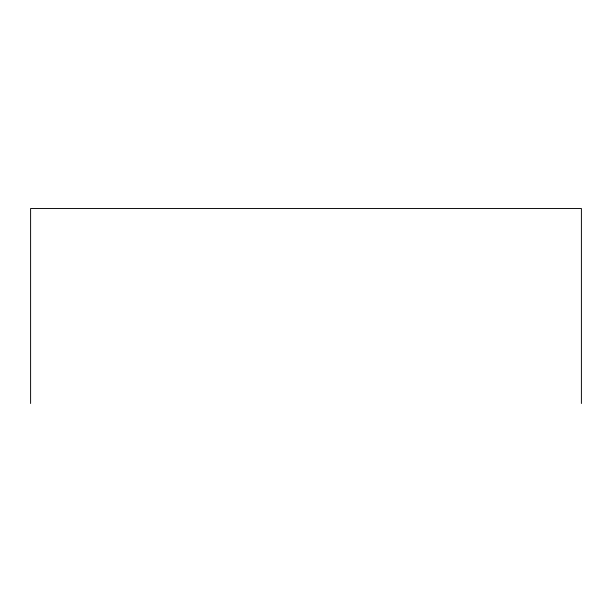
<?xml version="1.0" encoding="UTF-8"?>
<svg xmlns="http://www.w3.org/2000/svg" width="612" height="612" viewBox="0 0 612 612"><rect width="100%" height="100%" fill="white"/><g stroke="black" fill="none" stroke-linecap="round" stroke-linejoin="round"><path stroke-width="0.92" d="M581.4 403.507L581.4 208.493L30.6 208.493L30.6 403.507"/></g></svg>
